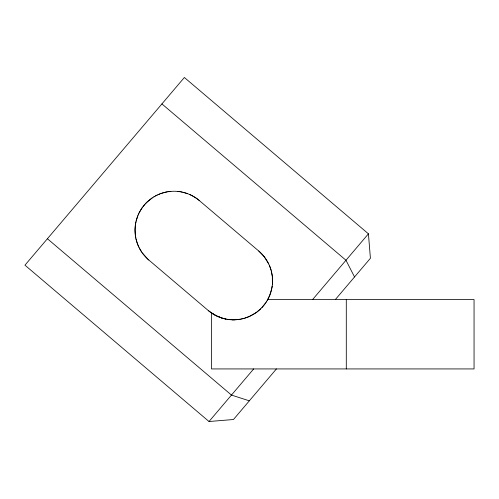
<?xml version="1.0" encoding="UTF-8"?>
<svg xmlns="http://www.w3.org/2000/svg" width="499" height="499" viewBox="0 0 499 499"><rect width="100%" height="100%" fill="white"/><g stroke="black" fill="none" stroke-linecap="round" stroke-linejoin="round"><path stroke-width="0.75" d="M272.385 284.249L272.323 276.677M135.397 224.924L135.036 229.646L135.354 235.322M272.173 286.133L271.868 288.01M135.535 223.982L135.89 222.111M271.681 288.94L269.722 295.352L267.177 300.529M136.102 221.182L137.849 215.705M138.217 214.813L138.61 213.94M139.021 213.067L141.404 208.888M266.16 302.169L266.678 301.352M141.947 208.089L142.508 207.297M265.624 302.968L261.969 307.496M143.088 206.524L144.947 204.278M335.347 299.562L370.414 258.27L368.424 233.825L184.362 77.488L24.95 265.175L209.012 421.512L253.673 368.929M312.592 299.562L368.424 233.825M276.427 368.929L233.457 419.522L209.012 421.512M145.602 203.561L146.276 202.862M146.962 202.182L152.195 197.941M260.609 308.875L256.941 312M256.162 312.567L249.506 316.385M153.817 196.905L154.646 196.419M155.482 195.951L157.197 195.078M158.064 194.672L159.823 193.936M248.627 316.765L245.053 318.063M160.715 193.6L164.346 192.477M243.225 318.58L244.142 318.331M165.263 192.252L167.121 191.872M241.379 319.004L242.302 318.805M240.449 319.185L237.636 319.591M168.057 191.716L170.876 191.379M223.795 318.574C237.231 322.161 252.382 317.807 261.85 307.621A42.895 30.059 90 0 0 267.738 299.581A39.016 39.016 0 0 0 258.781 251.047L198.552 199.912M236.688 319.678L232.079 319.778M234.798 319.784L231.954 319.772M267.726 299.562L474.05 299.562L474.05 368.929L211.482 368.929L211.482 312.985L211.071 312.698M231.006 319.722L227.238 319.298M177.507 191.404L180.332 191.759M229.309 319.578L227.469 319.335M181.268 191.928L182.197 192.115M226.303 319.129L221.675 317.963L216.734 316.01M224.725 318.799L225.635 318.998M183.127 192.321L187.711 193.724M223.814 318.58L221.419 317.882M222.005 318.069L215.468 315.38L208.85 311.014L148.053 259.368L142.265 252.906M249.332 400.828L231.467 395.077L47.405 238.74M219.984 317.383L218.643 316.859M189.495 194.442L191.242 195.246M211.482 312.985L216.647 315.967M215.967 315.636L212.144 313.428M192.096 195.677L196.226 198.165M210.859 312.549L208.264 310.528M197.011 198.727L197.791 199.307M161.913 103.923L345.975 260.26L354.539 276.964M258.781 251.047L264.152 256.611L268.718 263.94M141.716 252.114L139.277 247.972M138.853 247.117L137.712 244.491M269.497 265.68L270.508 268.356M137.375 243.599L136.027 239.052M270.801 269.26L271.069 270.171M271.313 271.082L272.211 275.735M135.828 238.123L135.491 236.258M346.294 299.562L346.294 368.929M148.789 260.01A39.016 39.016 0 0 1 144.311 205.008A39.016 39.016 0 0 1 199.307 200.529"/></g></svg>
